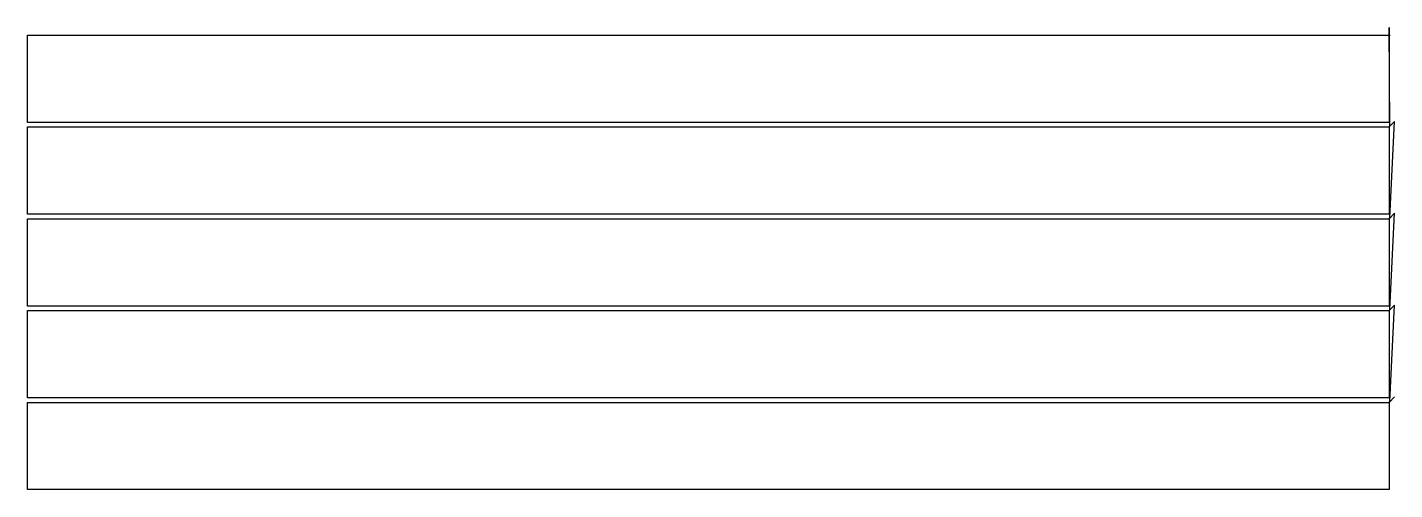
# Model space of a CAD drawing. Header units: metres. Extents: x 20 to 6135, y 20 to 2085.
import ezdxf

# ---------------------------------------------------------------- set-up
doc = ezdxf.new("R2010")
doc.units = ezdxf.units.M

msp = doc.modelspace()

# ---------------------------------------------------------------- linework, layer by layer
at = {"layer": 'TOOL_0'}
for p, q in [((6113.536, 1643.738), (6110, 2085.264)), ((6110, 2085.264), (6110, 2050.264)), ((20, 1660.264), (20, 2050.264)), ((20, 2050.264), (6110, 2050.264)), ((6110, 2050.264), (6110, 1660.264)), ((6110, 2050.264), (6115, 2050.264)), ((6110, 1660.264), (20, 1660.264)), ((6134.749, 1664.951), (6110, 1640.202)), ((6113.536, 1233.677), (6134.749, 1664.951)), ((20, 1250.202), (20, 1640.202)), ((20, 1640.202), (6110, 1640.202)), ((6110, 1640.202), (6113.536, 1643.738)), ((6110, 1640.202), (6110, 1250.202)), ((6110, 1250.202), (20, 1250.202)), ((20, 840.141), (20, 1230.141)), ((20, 1230.141), (6110, 1230.141)), ((6134.749, 1254.89), (6110, 1230.141)), ((6110, 1230.141), (6113.536, 1233.677)), ((6110, 1230.141), (6110, 840.141)), ((6113.536, 823.615), (6134.749, 1254.89)), ((6110, 840.141), (20, 840.141)), ((20, 430.079), (20, 820.079)), ((20, 820.079), (6110, 820.079)), ((6134.749, 844.828), (6110, 820.079)), ((6110, 820.079), (6113.536, 823.615)), ((6110, 820.079), (6110, 430.079)), ((6113.536, 413.537), (6134.749, 844.828)), ((6110, 430.079), (20, 430.079)), ((6134.749, 434.75), (6110, 410.001)), ((20, 20.001), (20, 410.001)), ((20, 410.001), (6110, 410.001)), ((6110, 410.001), (6113.536, 413.537)), ((6110, 410.001), (6110, 20.001)), ((6110, 20.001), (20, 20.001))]:
    msp.add_line(p, q, dxfattribs=at)

doc.saveas('drawing.dxf')
